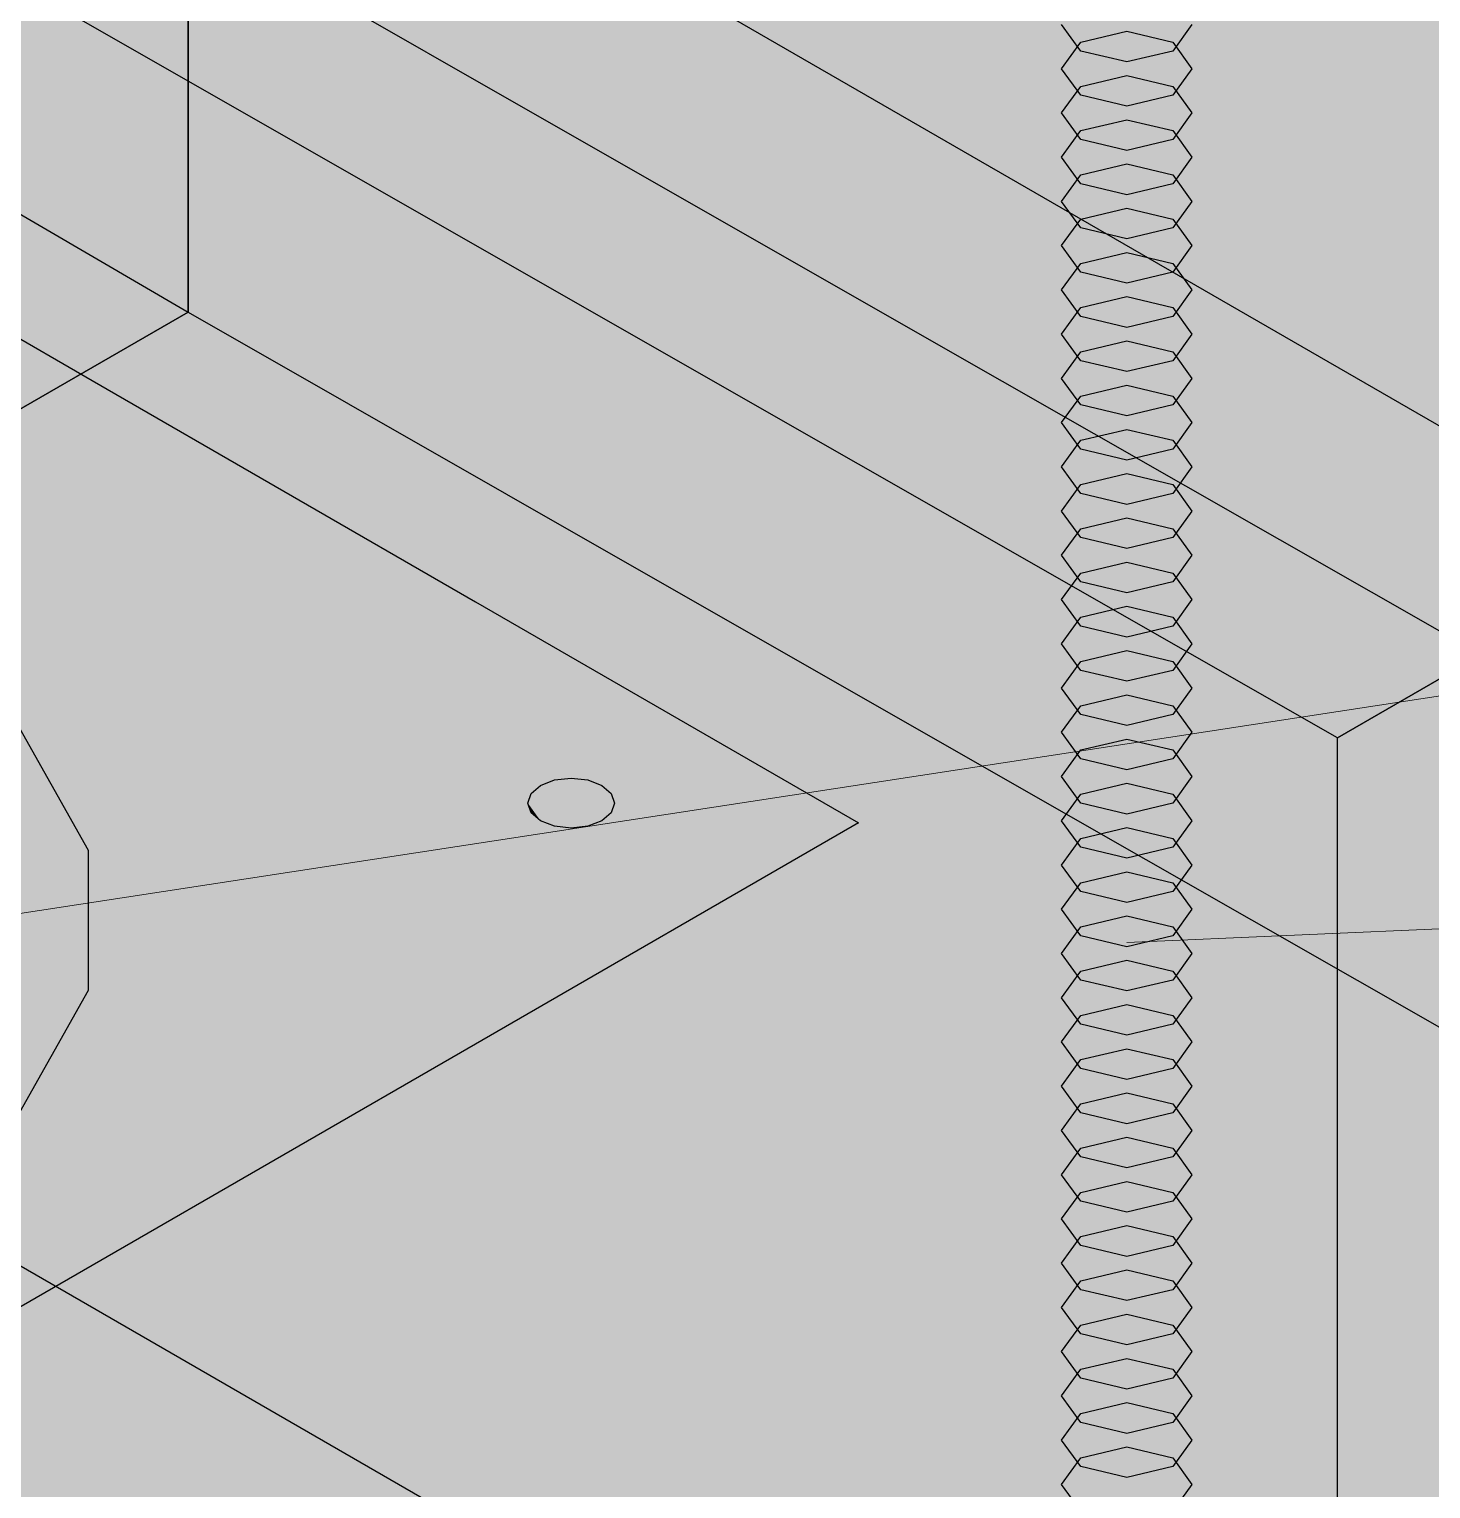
# Model space of a CAD drawing. Header units: metres. Extents: x 0 to 18.2, y -10 to 8.9.
# Drawn here: x 3.0458 to 3.1725, y 5.2486 to 5.3806 of the extents above; entities that cross this region are included whole.
import ezdxf

# ---------------------------------------------------------------- set-up
doc = ezdxf.new("R2010")
doc.units = ezdxf.units.M
doc.header["$LTSCALE"] = 0.25
doc.layers.add('ISO-ARISTAS', color=8, linetype='CONTINUOUS')
doc.layers.add('ISO-CONCRETO-SUP', color=254, linetype='CONTINUOUS', true_color=0xe8e8e8)
doc.layers.add('LLAMADAS', color=30, linetype='CONTINUOUS', lineweight=18)

msp = doc.modelspace()

# ---------------------------------------------------------------- linework, layer by layer
at = {"layer": 'ISO-ARISTAS', "color": 250}
for p, q in [((3.22755, 5.31333), (3.03991, 5.42167)), ((3.22755, 5.31333), (3.03991, 5.42167)), ((3.16405, 5.3165), (3.31993, 5.4065)), ((3.06012, 5.355), (3.06012, 5.405)), ((3.06012, 5.405), (3.06012, 5.355)), ((3.04713, 5.39825), (3.09043, 5.3735)), ((3.07744, 5.366), (3.03414, 5.39075)), ((3.07744, 5.366), (3.03414, 5.39075)), ((3.00935, 5.3846), (3.06012, 5.355)), ((3.00935, 5.3846), (3.06012, 5.355)), ((3.14084, 5.3786), (3.13911, 5.381)), ((3.15087, 5.381), (3.14915, 5.3786)), ((3.13911, 5.377), (3.14084, 5.3794)), ((3.14084, 5.3794), (3.14499, 5.38039)), ((3.14499, 5.38039), (3.14915, 5.3794)), ((3.14915, 5.3794), (3.15087, 5.377)), ((3.14499, 5.37761), (3.14084, 5.3786)), ((3.14915, 5.3786), (3.14499, 5.37761)), ((3.14084, 5.3746), (3.13911, 5.377)), ((3.15087, 5.377), (3.14915, 5.3746)), ((3.13911, 5.373), (3.14084, 5.3754)), ((3.14084, 5.3754), (3.14499, 5.37639)), ((3.14499, 5.37639), (3.14915, 5.3754)), ((3.14915, 5.3754), (3.15087, 5.373)), ((3.14499, 5.37361), (3.14084, 5.3746)), ((3.14915, 5.3746), (3.14499, 5.37361)), ((3.09043, 5.3735), (3.13373, 5.34875)), ((3.14084, 5.3706), (3.13911, 5.373)), ((3.15087, 5.373), (3.14915, 5.3706)), ((3.13911, 5.369), (3.14084, 5.3714)), ((3.14084, 5.3714), (3.14499, 5.37239)), ((3.14499, 5.37239), (3.14915, 5.3714)), ((3.14915, 5.3714), (3.15087, 5.369)), ((3.14499, 5.36961), (3.14084, 5.3706)), ((3.14915, 5.3706), (3.14499, 5.36961)), ((3.01682, 5.3688), (3.05146, 5.3488)), ((3.14084, 5.3666), (3.13911, 5.369)), ((3.15087, 5.369), (3.14915, 5.3666)), ((3.14084, 5.3674), (3.14499, 5.36839)), ((3.14499, 5.36839), (3.14915, 5.3674)), ((3.13911, 5.365), (3.14084, 5.3674)), ((3.14499, 5.36561), (3.14084, 5.3666)), ((3.14915, 5.3666), (3.14499, 5.36561)), ((3.14915, 5.3674), (3.15087, 5.365)), ((3.12074, 5.34125), (3.07744, 5.366)), ((3.12074, 5.34125), (3.07744, 5.366)), ((3.14084, 5.3626), (3.13911, 5.365)), ((3.15087, 5.365), (3.14915, 5.3626)), ((3.14084, 5.3634), (3.14499, 5.36439)), ((3.14499, 5.36439), (3.14915, 5.3634)), ((3.13911, 5.361), (3.14084, 5.3634)), ((3.14499, 5.36161), (3.14084, 5.3626)), ((3.14915, 5.3626), (3.14499, 5.36161)), ((3.14915, 5.3634), (3.15087, 5.361)), ((3.14084, 5.3586), (3.13911, 5.361)), ((3.15087, 5.361), (3.14915, 5.3586)), ((3.14084, 5.3594), (3.14499, 5.36039)), ((3.14499, 5.36039), (3.14915, 5.3594)), ((3.13911, 5.357), (3.14084, 5.3594)), ((3.14499, 5.35761), (3.14084, 5.3586)), ((3.14915, 5.3586), (3.14499, 5.35761)), ((3.14915, 5.3594), (3.15087, 5.357)), ((3.14084, 5.3546), (3.13911, 5.357)), ((3.15087, 5.357), (3.14915, 5.3546)), ((3.14084, 5.3554), (3.14499, 5.35639)), ((3.14499, 5.35639), (3.14915, 5.3554)), ((2.89558, 5.355), (3.08322, 5.24667)), ((2.89558, 5.355), (3.08322, 5.24667)), ((3.06012, 5.355), (3.02115, 5.3325)), ((3.02115, 5.3325), (3.06012, 5.355)), ((3.06012, 5.355), (3.10342, 5.33025)), ((3.06012, 5.355), (3.10342, 5.33025)), ((3.13911, 5.353), (3.14084, 5.3554)), ((3.14499, 5.35361), (3.14084, 5.3546)), ((3.14915, 5.3546), (3.14499, 5.35361)), ((3.14915, 5.3554), (3.15087, 5.353)), ((3.14084, 5.3506), (3.13911, 5.353)), ((3.15087, 5.353), (3.14915, 5.3506)), ((3.14084, 5.3514), (3.14499, 5.35239)), ((3.14499, 5.35239), (3.14915, 5.3514)), ((3.13911, 5.349), (3.14084, 5.3514)), ((3.14499, 5.34961), (3.14084, 5.3506)), ((3.14915, 5.3506), (3.14499, 5.34961)), ((3.14915, 5.3514), (3.15087, 5.349)), ((3.14084, 5.3466), (3.13911, 5.349)), ((3.15087, 5.349), (3.14915, 5.3466)), ((3.05146, 5.3488), (3.0861, 5.3288)), ((3.13373, 5.34875), (3.17704, 5.324)), ((3.14084, 5.3474), (3.14499, 5.34839)), ((3.14499, 5.34839), (3.14915, 5.3474)), ((3.13911, 5.345), (3.14084, 5.3474)), ((3.14499, 5.34561), (3.14084, 5.3466)), ((3.14915, 5.3466), (3.14499, 5.34561)), ((3.14915, 5.3474), (3.15087, 5.345)), ((3.14084, 5.3426), (3.13911, 5.345)), ((3.15087, 5.345), (3.14915, 5.3426)), ((3.14084, 5.3434), (3.14499, 5.34439)), ((3.14499, 5.34439), (3.14915, 5.3434)), ((3.13911, 5.341), (3.14084, 5.3434)), ((3.14499, 5.34161), (3.14084, 5.3426)), ((3.14915, 5.3426), (3.14499, 5.34161)), ((3.14915, 5.3434), (3.15087, 5.341)), ((3.16405, 5.3165), (3.12074, 5.34125)), ((3.16405, 5.3165), (3.12074, 5.34125)), ((3.14084, 5.3386), (3.13911, 5.341)), ((3.14084, 5.3394), (3.14499, 5.34039)), ((3.14499, 5.34039), (3.14915, 5.3394)), ((3.15087, 5.341), (3.14915, 5.3386)), ((3.13911, 5.337), (3.14084, 5.3394)), ((3.14499, 5.33761), (3.14084, 5.3386)), ((3.14915, 5.3386), (3.14499, 5.33761)), ((3.14915, 5.3394), (3.15087, 5.337)), ((3.14084, 5.3346), (3.13911, 5.337)), ((3.14084, 5.3354), (3.14499, 5.33639)), ((3.14499, 5.33639), (3.14915, 5.3354)), ((3.15087, 5.337), (3.14915, 5.3346)), ((3.13911, 5.333), (3.14084, 5.3354)), ((3.14499, 5.33361), (3.14084, 5.3346)), ((3.14915, 5.3346), (3.14499, 5.33361)), ((3.14915, 5.3354), (3.15087, 5.333)), ((3.14084, 5.3306), (3.13911, 5.333)), ((3.14084, 5.3314), (3.14499, 5.33239)), ((3.14499, 5.33239), (3.14915, 5.3314)), ((3.15087, 5.333), (3.14915, 5.3306)), ((3.13911, 5.329), (3.14084, 5.3314)), ((3.14499, 5.32961), (3.14084, 5.3306)), ((3.14915, 5.3306), (3.14499, 5.32961)), ((3.14915, 5.3314), (3.15087, 5.329)), ((3.10342, 5.33025), (3.14672, 5.3055)), ((3.10342, 5.33025), (3.14672, 5.3055)), ((3.0861, 5.3288), (3.12074, 5.3088)), ((3.14084, 5.3266), (3.13911, 5.329)), ((3.14084, 5.3274), (3.14499, 5.32839)), ((3.14499, 5.32839), (3.14915, 5.3274)), ((3.15087, 5.329), (3.14915, 5.3266)), ((3.13911, 5.325), (3.14084, 5.3274)), ((3.14499, 5.32561), (3.14084, 5.3266)), ((3.14915, 5.3266), (3.14499, 5.32561)), ((3.14915, 5.3274), (3.15087, 5.325)), ((3.14084, 5.3226), (3.13911, 5.325)), ((3.14084, 5.3234), (3.14499, 5.32439)), ((3.14499, 5.32439), (3.14915, 5.3234)), ((3.15087, 5.325), (3.14915, 5.3226)), ((3.17704, 5.324), (3.16405, 5.3165)), ((3.13911, 5.321), (3.14084, 5.3234)), ((3.14499, 5.32161), (3.14084, 5.3226)), ((3.14915, 5.3226), (3.14499, 5.32161)), ((3.14915, 5.3234), (3.15087, 5.321)), ((3.14084, 5.3186), (3.13911, 5.321)), ((3.14084, 5.3194), (3.14499, 5.32039)), ((3.14499, 5.32039), (3.14915, 5.3194)), ((3.15087, 5.321), (3.14915, 5.3186)), ((3.13911, 5.317), (3.14084, 5.3194)), ((3.14499, 5.31761), (3.14084, 5.3186)), ((3.14915, 5.3186), (3.14499, 5.31761)), ((3.14915, 5.3194), (3.15087, 5.317)), ((3.05113, 5.30631), (3.04438, 5.3183)), ((3.05113, 5.30631), (3.04438, 5.3183)), ((3.14084, 5.3146), (3.13911, 5.317)), ((3.14084, 5.3154), (3.14499, 5.31639)), ((3.14499, 5.31639), (3.14915, 5.3154)), ((3.15087, 5.317), (3.14915, 5.3146)), ((3.16405, 5.1165), (3.16405, 5.3165)), ((3.16405, 5.2665), (3.16405, 5.3165)), ((3.13911, 5.313), (3.14084, 5.3154)), ((3.14915, 5.3154), (3.15087, 5.313)), ((3.14499, 5.31361), (3.14084, 5.3146)), ((3.14915, 5.3146), (3.14499, 5.31361)), ((3.09114, 5.31147), (3.09199, 5.3122)), ((3.09199, 5.3122), (3.09326, 5.31269)), ((3.09326, 5.31269), (3.09476, 5.31286)), ((3.09476, 5.31286), (3.09626, 5.31269)), ((3.09626, 5.31269), (3.09753, 5.3122)), ((3.09753, 5.3122), (3.09838, 5.31147)), ((3.14084, 5.3106), (3.13911, 5.313)), ((3.14084, 5.3114), (3.14499, 5.31239)), ((3.14499, 5.31239), (3.14915, 5.3114)), ((3.15087, 5.313), (3.14915, 5.3106)), ((3.09084, 5.3106), (3.09114, 5.31147)), ((3.09838, 5.31147), (3.09868, 5.3106)), ((3.13911, 5.309), (3.14084, 5.3114)), ((3.14915, 5.3114), (3.15087, 5.309)), ((3.09114, 5.30973), (3.09084, 5.3106)), ((3.09199, 5.309), (3.09114, 5.30973)), ((3.09838, 5.30973), (3.09753, 5.309)), ((3.09868, 5.3106), (3.09838, 5.30973)), ((3.14499, 5.30961), (3.14084, 5.3106)), ((3.14915, 5.3106), (3.14499, 5.30961)), ((3.12074, 5.3088), (3.0861, 5.2888)), ((3.09326, 5.30851), (3.09199, 5.309)), ((3.09476, 5.30834), (3.09326, 5.30851)), ((3.09626, 5.30851), (3.09476, 5.30834)), ((3.09753, 5.309), (3.09626, 5.30851)), ((3.14084, 5.3066), (3.13911, 5.309)), ((3.14084, 5.3074), (3.14499, 5.30839)), ((3.14499, 5.30839), (3.14915, 5.3074)), ((3.15087, 5.309), (3.14915, 5.3066)), ((3.13911, 5.305), (3.14084, 5.3074)), ((3.14915, 5.3074), (3.15087, 5.305)), ((3.05113, 5.29369), (3.05113, 5.30631)), ((3.05113, 5.29369), (3.05113, 5.30631)), ((3.14499, 5.30561), (3.14084, 5.3066)), ((3.14915, 5.3066), (3.14499, 5.30561)), ((3.14672, 5.3055), (3.19003, 5.28075)), ((3.14672, 5.3055), (3.19003, 5.28075)), ((3.14084, 5.3026), (3.13911, 5.305)), ((3.14084, 5.3034), (3.14499, 5.30439)), ((3.14499, 5.30439), (3.14915, 5.3034)), ((3.15087, 5.305), (3.14915, 5.3026)), ((3.13911, 5.301), (3.14084, 5.3034)), ((3.14915, 5.3034), (3.15087, 5.301)), ((3.14499, 5.30161), (3.14084, 5.3026)), ((3.14915, 5.3026), (3.14499, 5.30161)), ((3.14084, 5.2986), (3.13911, 5.301)), ((3.14084, 5.2994), (3.14499, 5.30039)), ((3.14499, 5.30039), (3.14915, 5.2994)), ((3.15087, 5.301), (3.14915, 5.2986)), ((3.13911, 5.297), (3.14084, 5.2994)), ((3.14915, 5.2994), (3.15087, 5.297)), ((3.14499, 5.29761), (3.14084, 5.2986)), ((3.14915, 5.2986), (3.14499, 5.29761)), ((3.14084, 5.2946), (3.13911, 5.297)), ((3.14084, 5.2954), (3.14499, 5.29639)), ((3.14499, 5.29639), (3.14915, 5.2954)), ((3.15087, 5.297), (3.14915, 5.2946)), ((3.13911, 5.293), (3.14084, 5.2954)), ((3.14915, 5.2954), (3.15087, 5.293)), ((3.04438, 5.2817), (3.05113, 5.29369)), ((3.04438, 5.2817), (3.05113, 5.29369)), ((3.14499, 5.29361), (3.14084, 5.2946)), ((3.14915, 5.2946), (3.14499, 5.29361)), ((3.14084, 5.2906), (3.13911, 5.293)), ((3.14084, 5.2914), (3.14499, 5.29239)), ((3.14499, 5.29239), (3.14915, 5.2914)), ((3.15087, 5.293), (3.14915, 5.2906)), ((3.13911, 5.289), (3.14084, 5.2914)), ((3.14915, 5.2914), (3.15087, 5.289)), ((3.14499, 5.28961), (3.14084, 5.2906)), ((3.14915, 5.2906), (3.14499, 5.28961)), ((3.0861, 5.2888), (3.05146, 5.2688)), ((3.14084, 5.2866), (3.13911, 5.289)), ((3.14084, 5.2874), (3.14499, 5.28839)), ((3.14499, 5.28839), (3.14915, 5.2874)), ((3.15087, 5.289), (3.14915, 5.2866)), ((3.13911, 5.285), (3.14084, 5.2874)), ((3.14915, 5.2874), (3.15087, 5.285)), ((3.14499, 5.28561), (3.14084, 5.2866)), ((3.14915, 5.2866), (3.14499, 5.28561)), ((3.14084, 5.2826), (3.13911, 5.285)), ((3.14084, 5.2834), (3.14499, 5.28439)), ((3.14499, 5.28439), (3.14915, 5.2834)), ((3.15087, 5.285), (3.14915, 5.2826)), ((3.13911, 5.281), (3.14084, 5.2834)), ((3.14915, 5.2834), (3.15087, 5.281)), ((3.14499, 5.28161), (3.14084, 5.2826)), ((3.14915, 5.2826), (3.14499, 5.28161)), ((3.14084, 5.2786), (3.13911, 5.281)), ((3.14084, 5.2794), (3.14499, 5.28039)), ((3.14499, 5.28039), (3.14915, 5.2794)), ((3.15087, 5.281), (3.14915, 5.2786)), ((3.13911, 5.277), (3.14084, 5.2794)), ((3.14915, 5.2794), (3.15087, 5.277)), ((3.14499, 5.27761), (3.14084, 5.2786)), ((3.14915, 5.2786), (3.14499, 5.27761)), ((3.14084, 5.2746), (3.13911, 5.277)), ((3.14084, 5.2754), (3.14499, 5.27639)), ((3.14499, 5.27639), (3.14915, 5.2754)), ((3.15087, 5.277), (3.14915, 5.2746)), ((3.13911, 5.273), (3.14084, 5.2754)), ((3.14915, 5.2754), (3.15087, 5.273)), ((3.14499, 5.27361), (3.14084, 5.2746)), ((3.14915, 5.2746), (3.14499, 5.27361)), ((3.14084, 5.2706), (3.13911, 5.273)), ((3.15087, 5.273), (3.14915, 5.2706)), ((3.13911, 5.269), (3.14084, 5.2714)), ((3.14084, 5.2714), (3.14499, 5.27239)), ((3.14499, 5.27239), (3.14915, 5.2714)), ((3.14915, 5.2714), (3.15087, 5.269)), ((3.14499, 5.26961), (3.14084, 5.2706)), ((3.14915, 5.2706), (3.14499, 5.26961)), ((3.05146, 5.2688), (3.01682, 5.2488)), ((3.14084, 5.2666), (3.13911, 5.269)), ((3.15087, 5.269), (3.14915, 5.2666)), ((3.13911, 5.265), (3.14084, 5.2674)), ((3.14084, 5.2674), (3.14499, 5.26839)), ((3.14499, 5.26839), (3.14915, 5.2674)), ((3.14915, 5.2674), (3.15087, 5.265)), ((3.14499, 5.26561), (3.14084, 5.2666)), ((3.14915, 5.2666), (3.14499, 5.26561)), ((3.16405, 5.2165), (3.16405, 5.2665)), ((3.14084, 5.2626), (3.13911, 5.265)), ((3.15087, 5.265), (3.14915, 5.2626)), ((3.13911, 5.261), (3.14084, 5.2634)), ((3.14084, 5.2634), (3.14499, 5.26439)), ((3.14499, 5.26439), (3.14915, 5.2634)), ((3.14915, 5.2634), (3.15087, 5.261)), ((3.14499, 5.26161), (3.14084, 5.2626)), ((3.14915, 5.2626), (3.14499, 5.26161)), ((3.14084, 5.2586), (3.13911, 5.261)), ((3.15087, 5.261), (3.14915, 5.2586)), ((3.13911, 5.257), (3.14084, 5.2594)), ((3.14084, 5.2594), (3.14499, 5.26039)), ((3.14499, 5.26039), (3.14915, 5.2594)), ((3.14915, 5.2594), (3.15087, 5.257)), ((3.14499, 5.25761), (3.14084, 5.2586)), ((3.14915, 5.2586), (3.14499, 5.25761)), ((3.14084, 5.2546), (3.13911, 5.257)), ((3.15087, 5.257), (3.14915, 5.2546)), ((3.13911, 5.253), (3.14084, 5.2554)), ((3.14084, 5.2554), (3.14499, 5.25639)), ((3.14499, 5.25639), (3.14915, 5.2554)), ((3.14915, 5.2554), (3.15087, 5.253)), ((3.14499, 5.25361), (3.14084, 5.2546)), ((3.14915, 5.2546), (3.14499, 5.25361)), ((3.14084, 5.2506), (3.13911, 5.253)), ((3.15087, 5.253), (3.14915, 5.2506)), ((3.13911, 5.249), (3.14084, 5.2514)), ((3.14084, 5.2514), (3.14499, 5.25239)), ((3.14499, 5.25239), (3.14915, 5.2514)), ((3.14915, 5.2514), (3.15087, 5.249)), ((3.14499, 5.24961), (3.14084, 5.2506)), ((3.14915, 5.2506), (3.14499, 5.24961)), ((3.14084, 5.2466), (3.13911, 5.249)), ((3.15087, 5.249), (3.14915, 5.2466))]:
    msp.add_line(p, q, dxfattribs=at)
at = {"layer": 'ISO-CONCRETO-SUP', "true_color": 0x9e794f}
for points in [[(2.89558, 5.355), (3.08322, 5.24667), (2.89558, 5.555), (3.08322, 5.44667)], [(3.08322, 5.24667), (3.27085, 5.13833), (3.08322, 5.44667), (3.27085, 5.33833)], [(3.03991, 5.22167), (3.22755, 5.11333), (3.03991, 5.42167), (3.22755, 5.31333)], [(2.89558, 5.055), (3.08322, 4.94667), (2.89558, 5.255), (3.08322, 5.14667)]]:
    msp.add_solid(points, dxfattribs=at)
at = {"layer": 'ISO-CONCRETO-SUP', "true_color": 0xa5aab0}
for points in [[(3.06012, 5.405), (3.10342, 5.38025), (3.06012, 5.455), (3.10342, 5.43025)], [(3.00935, 5.3846), (3.06012, 5.355), (3.00935, 5.4346), (3.06012, 5.405)], [(3.10342, 5.38025), (3.14672, 5.3555), (3.10342, 5.43025), (3.14672, 5.4055)], [(3.06012, 5.355), (3.10342, 5.33025), (3.06012, 5.405), (3.10342, 5.38025)], [(3.14672, 5.3555), (3.19003, 5.33075), (3.14672, 5.4055), (3.19003, 5.38075)], [(3.03414, 5.34075), (3.07744, 5.316), (3.03414, 5.39075), (3.07744, 5.366)], [(3.10342, 5.33025), (3.14672, 5.3055), (3.10342, 5.38025), (3.14672, 5.3555)], [(3.07744, 5.316), (3.12074, 5.29125), (3.07744, 5.366), (3.12074, 5.34125)], [(3.14672, 5.3055), (3.19003, 5.28075), (3.14672, 5.3555), (3.19003, 5.33075)], [(3.12074, 5.29125), (3.16405, 5.2665), (3.12074, 5.34125), (3.16405, 5.3165)], [(3.03414, 5.29075), (3.07744, 5.266), (3.03414, 5.34075), (3.07744, 5.316)], [(3.07744, 5.266), (3.12074, 5.24125), (3.07744, 5.316), (3.12074, 5.29125)], [(3.12074, 5.24125), (3.16405, 5.2165), (3.12074, 5.29125), (3.16405, 5.2665)], [(3.03414, 5.24075), (3.07744, 5.216), (3.03414, 5.29075), (3.07744, 5.266)], [(3.07744, 5.216), (3.12074, 5.19125), (3.07744, 5.266), (3.12074, 5.24125)]]:
    msp.add_solid(points, dxfattribs=at)
at = {"layer": 'ISO-CONCRETO-SUP', "true_color": 0xb08658}
for points in [[(3.08322, 5.44667), (3.27085, 5.33833), (3.03991, 5.42167), (3.22755, 5.31333)], [(2.89558, 5.355), (3.08322, 5.24667), (2.85228, 5.33), (3.03991, 5.22167)], [(2.89558, 5.255), (3.08322, 5.14667), (2.85228, 5.23), (3.03991, 5.12167)]]:
    msp.add_solid(points, dxfattribs=at)
at = {"layer": 'ISO-CONCRETO-SUP', "true_color": 0x87888d}
for points in [[(3.14084, 5.3586), (3.14499, 5.35959), (3.14084, 5.4302), (3.14499, 5.43119)], [(3.14915, 5.3538), (3.14499, 5.35281), (3.14915, 5.4254), (3.14499, 5.42441)], [(3.14084, 5.287), (3.14499, 5.28799), (3.14084, 5.3586), (3.14499, 5.35959)], [(3.14915, 5.2822), (3.14499, 5.28121), (3.14915, 5.3538), (3.14499, 5.35281)], [(3.14084, 5.2154), (3.14499, 5.21639), (3.14084, 5.287), (3.14499, 5.28799)], [(3.14915, 5.2106), (3.14499, 5.20961), (3.14915, 5.2822), (3.14499, 5.28121)]]:
    msp.add_solid(points, dxfattribs=at)
at = {"layer": 'ISO-CONCRETO-SUP', "true_color": 0x8e9095}
for points in [[(3.14499, 5.35959), (3.14915, 5.3586), (3.14499, 5.43119), (3.14915, 5.4302)], [(3.14499, 5.35281), (3.14084, 5.3538), (3.14499, 5.42441), (3.14084, 5.4254)], [(3.14499, 5.28799), (3.14915, 5.287), (3.14499, 5.35959), (3.14915, 5.3586)], [(3.14499, 5.28121), (3.14084, 5.2822), (3.14499, 5.35281), (3.14084, 5.3538)], [(3.14499, 5.21639), (3.14915, 5.2154), (3.14499, 5.28799), (3.14915, 5.287)], [(3.14499, 5.20961), (3.14084, 5.2106), (3.14499, 5.28121), (3.14084, 5.2822)]]:
    msp.add_solid(points, dxfattribs=at)
at = {"layer": 'ISO-CONCRETO-SUP', "true_color": 0x696a6e}
for points in [[(3.13911, 5.3562), (3.14084, 5.3586), (3.13911, 5.4278), (3.14084, 5.4302)], [(3.15087, 5.3562), (3.14915, 5.3538), (3.15087, 5.4278), (3.14915, 5.4254)], [(3.13911, 5.2846), (3.14084, 5.287), (3.13911, 5.3562), (3.14084, 5.3586)], [(3.15087, 5.2846), (3.14915, 5.2822), (3.15087, 5.3562), (3.14915, 5.3538)], [(3.13911, 5.213), (3.14084, 5.2154), (3.13911, 5.2846), (3.14084, 5.287)], [(3.15087, 5.213), (3.14915, 5.2106), (3.15087, 5.2846), (3.14915, 5.2822)]]:
    msp.add_solid(points, dxfattribs=at)
at = {"layer": 'ISO-CONCRETO-SUP', "true_color": 0x7b7d81}
for points in [[(3.14915, 5.3586), (3.15087, 5.3562), (3.14915, 5.4302), (3.15087, 5.4278)], [(3.14084, 5.3538), (3.13911, 5.3562), (3.14084, 5.4254), (3.13911, 5.4278)], [(3.14915, 5.287), (3.15087, 5.2846), (3.14915, 5.3586), (3.15087, 5.3562)], [(3.14084, 5.2822), (3.13911, 5.2846), (3.14084, 5.3538), (3.13911, 5.3562)], [(3.14915, 5.2154), (3.15087, 5.213), (3.14915, 5.287), (3.15087, 5.2846)], [(3.14084, 5.2106), (3.13911, 5.213), (3.14084, 5.2822), (3.13911, 5.2846)]]:
    msp.add_solid(points, dxfattribs=at)
at = {"layer": 'ISO-CONCRETO-SUP', "true_color": 0xa4a7ab}
msp.add_solid([(3.31993, 5.2065), (3.16405, 5.1165), (3.31993, 5.4065), (3.16405, 5.3165)], dxfattribs=at)
at = {"layer": 'ISO-CONCRETO-SUP', "true_color": 0xb7bcc3}
for points in [[(3.04713, 5.39825), (3.09043, 5.3735), (3.03414, 5.39075), (3.07744, 5.366)], [(3.09043, 5.3735), (3.13373, 5.34875), (3.07744, 5.366), (3.12074, 5.34125)], [(3.01682, 5.3688), (3.05146, 5.3488), (2.98218, 5.3488), (3.01682, 5.3288)], [(3.06012, 5.355), (3.10342, 5.33025), (3.02115, 5.3325), (3.06445, 5.30775)], [(3.05146, 5.3488), (3.0861, 5.3288), (3.01682, 5.3288), (3.05146, 5.3088)], [(3.13373, 5.34875), (3.17704, 5.324), (3.12074, 5.34125), (3.16405, 5.3165)], [(3.02115, 5.3325), (3.06445, 5.30775), (2.98218, 5.31), (3.02548, 5.28525)], [(3.10342, 5.33025), (3.14672, 5.3055), (3.06445, 5.30775), (3.10775, 5.283)], [(3.01682, 5.3288), (3.05146, 5.3088), (2.98218, 5.3088), (3.01682, 5.2888)], [(3.0861, 5.3288), (3.12074, 5.3088), (3.05146, 5.3088), (3.0861, 5.2888)], [(3.05146, 5.3088), (3.0861, 5.2888), (3.01682, 5.2888), (3.05146, 5.2688)], [(3.06445, 5.30775), (3.10775, 5.283), (3.02548, 5.28525), (3.06878, 5.2605)], [(3.14672, 5.3055), (3.19003, 5.28075), (3.10775, 5.283), (3.15105, 5.25825)], [(3.01682, 5.2888), (3.05146, 5.2688), (2.98218, 5.2688), (3.01682, 5.2488)], [(3.02548, 5.28525), (3.06878, 5.2605), (2.98651, 5.26275), (3.02981, 5.238)], [(3.10775, 5.283), (3.15105, 5.25825), (3.06878, 5.2605), (3.11208, 5.23575)], [(3.19003, 5.28075), (3.23333, 5.256), (3.15105, 5.25825), (3.19436, 5.2335)], [(3.06878, 5.2605), (3.11208, 5.23575), (3.02981, 5.238), (3.07311, 5.21325)], [(3.15105, 5.25825), (3.19436, 5.2335), (3.11208, 5.23575), (3.15538, 5.211)]]:
    msp.add_solid(points, dxfattribs=at)
at = {"layer": 'ISO-CONCRETO-SUP', "true_color": 0xb7bcc4}
msp.add_solid([(3.00935, 5.3846), (3.06012, 5.355), (2.97038, 5.3621), (3.02115, 5.3325)], dxfattribs=at)
at = {"layer": 'ISO-CONCRETO-SUP', "true_color": 0xa1c0dd}
for points in [[(2.98218, 5.3), (3.05113, 5.30631), (3.04438, 5.3183)], [(2.98218, 5.3), (3.05113, 5.29369), (3.05113, 5.30631)], [(2.98218, 5.3), (3.04438, 5.2817), (3.05113, 5.29369)]]:
    msp.add_solid(points, dxfattribs=at)
at = {"layer": 'ISO-CONCRETO-SUP', "true_color": 0x8199b0}
msp.add_solid([(3.05113, 5.30631), (3.04438, 5.3183), (3.05113, 5.23331), (3.04438, 5.2453)], dxfattribs=at)
at = {"layer": 'ISO-CONCRETO-SUP', "true_color": 0x6b6d73}
for points in [[(3.09199, 5.309), (3.09114, 5.31147), (3.09199, 5.3122)], [(3.09199, 5.309), (3.09326, 5.31269), (3.09476, 5.31286)], [(3.09199, 5.309), (3.09476, 5.31286), (3.09626, 5.31269)], [(3.09199, 5.309), (3.09199, 5.3122), (3.09326, 5.31269)], [(3.09199, 5.309), (3.09626, 5.31269), (3.09753, 5.3122)], [(3.09199, 5.309), (3.09753, 5.3122), (3.09838, 5.31147)], [(3.09199, 5.309), (3.09084, 5.3106), (3.09114, 5.31147)], [(3.09199, 5.309), (3.09838, 5.31147), (3.09868, 5.3106)], [(3.09199, 5.309), (3.09114, 5.30973), (3.09084, 5.3106)], [(3.09199, 5.309), (3.09868, 5.3106), (3.09838, 5.30973)], [(3.09199, 5.309), (3.09838, 5.30973), (3.09753, 5.309)], [(3.09199, 5.309), (3.09753, 5.309), (3.09626, 5.30851)], [(3.09199, 5.309), (3.09626, 5.30851), (3.09476, 5.30834)], [(3.09199, 5.309), (3.09476, 5.30834), (3.09326, 5.30851)]]:
    msp.add_solid(points, dxfattribs=at)
at = {"layer": 'ISO-CONCRETO-SUP', "true_color": 0x73889d}
msp.add_solid([(3.05113, 5.29369), (3.05113, 5.30631), (3.05113, 5.22069), (3.05113, 5.23331)], dxfattribs=at)
at = {"layer": 'ISO-CONCRETO-SUP', "true_color": 0x6d8195}
msp.add_solid([(3.04438, 5.2817), (3.05113, 5.29369), (3.04438, 5.2087), (3.05113, 5.22069)], dxfattribs=at)
at = {"layer": 'ISO-CONCRETO-SUP', "true_color": 0x8faac4}
msp.add_solid([(3.13342, 5.21314), (3.11966, 5.21299), (3.21331, 5.25927), (3.19955, 5.25912)], dxfattribs=at)
at = {"layer": 'ISO-CONCRETO-SUP', "true_color": 0x9cbad6}
msp.add_solid([(3.14867, 5.20712), (3.13342, 5.21314), (3.22856, 5.25325), (3.21331, 5.25927)], dxfattribs=at)
at = {"layer": 'ISO-CONCRETO-SUP', "true_color": 0x7e96ac}
msp.add_solid([(3.11966, 5.21299), (3.10874, 5.20669), (3.19955, 5.25912), (3.18863, 5.25281)], dxfattribs=at)
at = {"layer": 'ISO-CONCRETO-SUP', "true_color": 0x687c8e}
msp.add_solid([(3.10874, 5.20669), (3.10173, 5.19484), (3.18863, 5.25281), (3.18162, 5.24097)], dxfattribs=at)
at = {"layer": 'ISO-CONCRETO-SUP', "true_color": 0xa5c4e1}
msp.add_solid([(3.16393, 5.19553), (3.14867, 5.20712), (3.24382, 5.24165), (3.22856, 5.25325)], dxfattribs=at)
at = {"layer": 'LLAMADAS'}
for p, q in [((6.24, 5.78967), (3.00816, 5.295)), ((6.24, 5.43158), (3.14499, 5.298))]:
    msp.add_line(p, q, dxfattribs=at)
msp.add_solid([(3.14499, 5.298), (3.17846, 5.28788), (3.17746, 5.31096)], dxfattribs=at)

doc.saveas('drawing.dxf')
